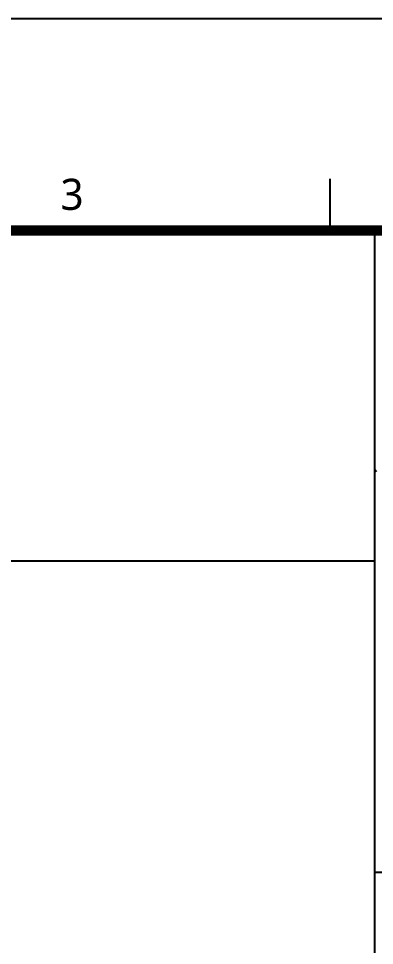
# Model space of a CAD drawing. Header units: millimetres. Extents: x -17369 to 294000, y -718917 to 220315.
# Drawn here: x 241787 to 253797, y -207174 to -175892 of the extents above; entities that cross this region are included whole.
import ezdxf
from ezdxf.enums import TextEntityAlignment as Align
from ezdxf.xclip import XClip

# ---------------------------------------------------------------- set-up
doc = ezdxf.new("R2010")
doc.units = ezdxf.units.MM
doc.header["$LTSCALE"] = 350
doc.header["$XCLIPFRAME"] = 2
doc.layers.get('Defpoints').update_dxf_attribs({"color": 181})
doc.layers.add('FORM$0$KIA-Form$2$A-FORM', color=7, linetype='Continuous')
doc.layers.add('xref key map$0$CTR', color=8, linetype='Continuous')
doc.layers.add('X-200-S-COL$0$Defpoint', color=171, linetype='Continuous', plot=False)
doc.styles.add('FORM$0$맑은고딕', font='malgun.ttf')

# ---------------------------------------------------------------- blocks, each defined once
blk = doc.blocks.new('X-200-S-COL$0$Form-Bo')
blk.add_lwpolyline([(0, 207900), (294000, 207900), (294000, 0), (0, 0)], close=True)
blk = doc.blocks.new('xref key map')
at = {"layer": 'xref key map$0$CTR'}
blk.add_lwpolyline([(5013, 1135213), (-492, 1141618)], dxfattribs=at)

msp = doc.modelspace()

# ---------------------------------------------------------------- linework, layer by layer
at = {"layer": 'Defpoints', "color": 3}
msp.add_lwpolyline([(0, -175892.4), (294000, -175892.4), (294000, -383792.4), (0, -383792.4)], close=True, dxfattribs=at)
at = {"layer": 'FORM$0$KIA-Form$2$A-FORM'}
msp.add_line((252303.6, -183049.8), (252303.6, -181299.8), dxfattribs=at)
at = {"layer": 'FORM$0$KIA-Form$2$A-FORM', "color": 6, "const_width": 350}
msp.add_lwpolyline([(287147, -376635), (287147, -183049.8), (8400, -183049.8), (8400, -376635)], close=True, dxfattribs=at)
at = {"layer": 'X-200-S-COL$0$Defpoint'}
msp.add_lwpolyline([(8400, -183049.8), (253797.2, -183049.8), (253797.2, -364035), (8400, -364035)], close=True, dxfattribs=at)

# ---------------------------------------------------------------- block references
msp.add_blockref('X-200-S-COL$0$Form-Bo', (0, -383792.4), dxfattribs=at)

# ---------------------------------------------------------------- texts
at = {"layer": 'FORM$0$KIA-Form$2$A-FORM', "color": 4, "style": 'FORM$0$맑은고딕'}
msp.add_text('3', height=1050, dxfattribs=at).set_placement((243592.8, -181299.8), align=Align.TOP_CENTER)

# ---------------------------------------------------------------- next in the draw order: block references
ref = msp.add_blockref('xref key map', (253797.2, -207036.5), dxfattribs=dict(xscale=0.01395821451102549, yscale=0.01395821451102549, zscale=0.01395821451102549))
XClip(ref).set_block_clipping_path([(-0.0000000075, 167165.6021255665), (2389260.125662934, 1718467.6565462798)])

# ---------------------------------------------------------------- next in the draw order: linework, layer by layer
msp.add_lwpolyline([(23653, -194194), (253797.2, -194194), (253797.2, -352117.2), (23653, -352117.2)], close=True)

doc.saveas('drawing.dxf')
